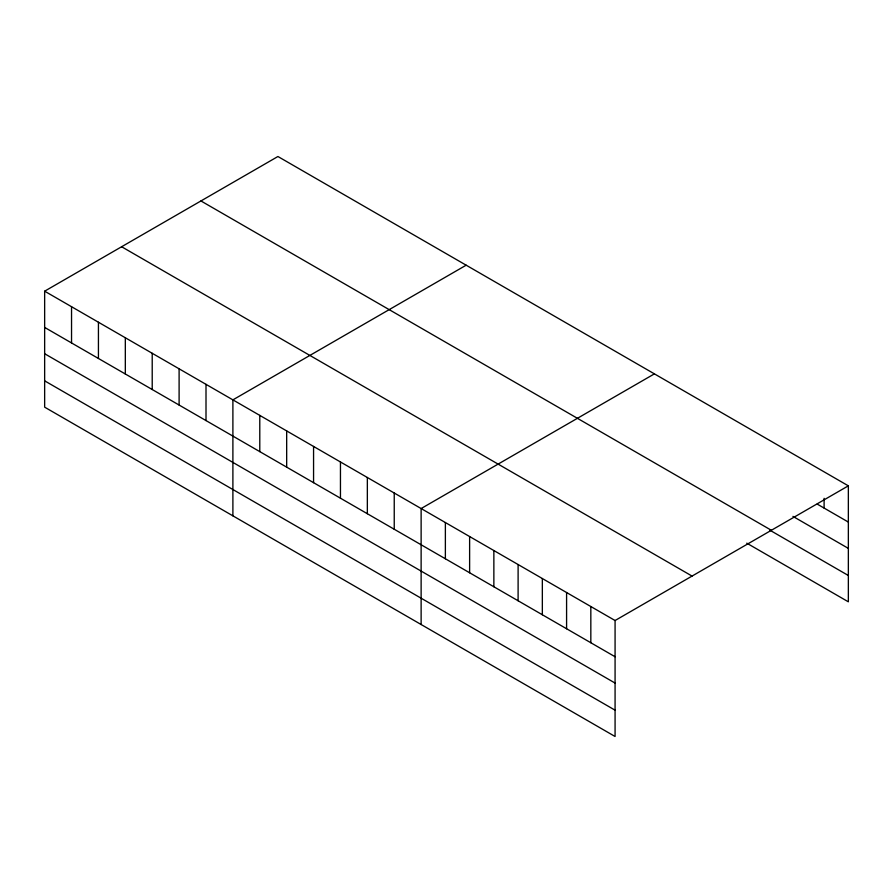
<?xml version="1.0" encoding="UTF-8"?>
<svg xmlns="http://www.w3.org/2000/svg" width="893" height="893" viewBox="0 0 893 893"><rect width="100%" height="100%" fill="white"/><g stroke="black" fill="none" stroke-linecap="round" stroke-linejoin="round"><path stroke-width="1.34" d="M615.076 683.067L615.076 620.523L44.65 291.185L44.65 407.163L615.076 736.491L615.076 683.067L44.65 353.728M746.76 543.156L848.35 601.815L848.35 485.837L277.924 156.509L44.65 291.185M466.168 265.188L232.894 399.874L232.894 515.841M654.402 373.866L421.128 508.552L421.128 624.52M615.076 620.523L848.35 485.837M817.184 504.076L848.35 522.07M792.939 516.388L848.35 548.38M200.947 200.958L771.373 530.286M769.844 530.174L848.35 575.494M121.627 246.747L692.053 576.074M44.65 327.418L615.076 656.746M44.65 380.842L615.076 710.181M824.105 498.316L824.105 508.072M590.831 606.526L590.831 642.748M566.586 592.528L566.586 628.75M542.341 578.53L542.341 614.764M518.107 564.532L518.107 600.766M493.862 550.534L493.862 586.768M469.618 536.537L469.618 572.77M445.373 522.55L445.373 558.772M394.237 493.025L394.237 529.248M367.347 477.498L367.347 513.721M340.456 461.971L340.456 498.194M313.566 446.444L313.566 482.678M286.675 430.917L286.675 467.151M259.785 415.39L259.785 451.624M206.004 384.347L206.004 420.57M179.102 368.82L179.102 405.042M152.212 353.293L152.212 389.515M125.321 337.766L125.321 373.988M98.431 322.239L98.431 358.473M71.54 306.712L71.54 342.945"/></g></svg>
